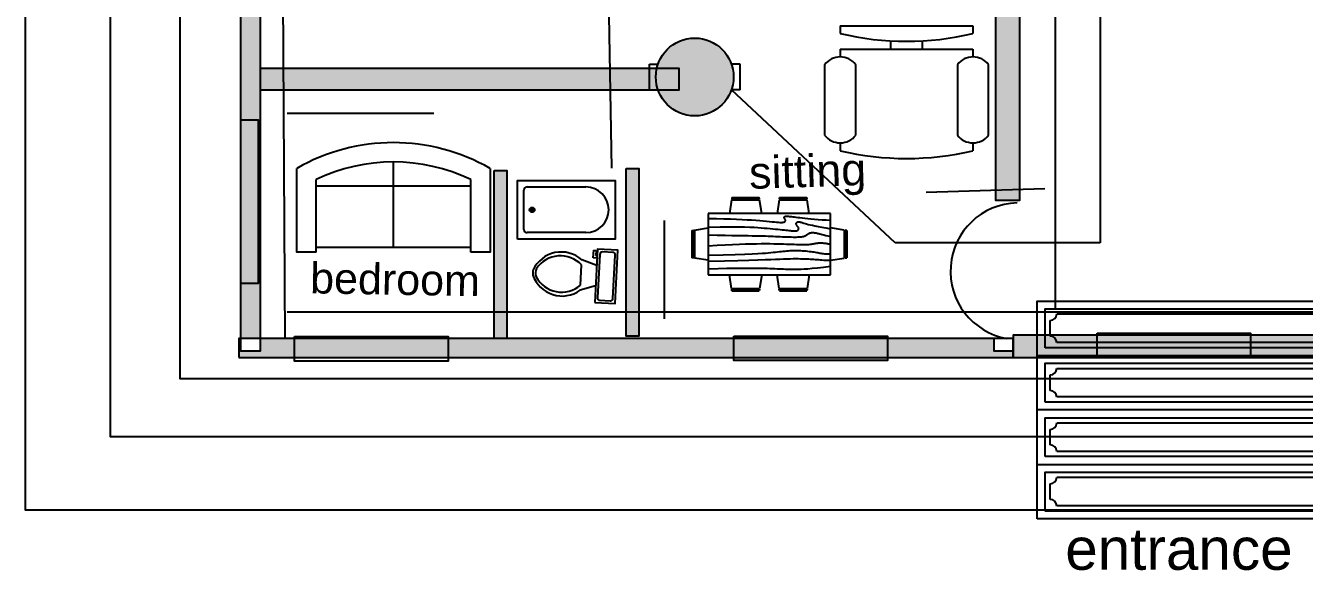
# Model space of a CAD drawing. Header units: inches. Extents: x -228269 to 13832, y -307 to 356953.
# Drawn here: x 4754 to 8290, y -307 to 1199 of the extents above; entities that cross this region are included whole.
import ezdxf

# ---------------------------------------------------------------- set-up
doc = ezdxf.new("R2010")
doc.units = ezdxf.units.IN
doc.header["$MEASUREMENT"] = 0
doc.layers.get('0').update_dxf_attribs({"color": 40})
doc.layers.get('Defpoints').update_dxf_attribs({"color": 3})
for name, color, linetype in [('blocks', 151, 'Continuous'), ('door', 7, 'Continuous'), ('elec', 1, 'Continuous'), ('water', 5, 'Continuous'), ('wifi', 40, 'Continuous'), ('window', 6, 'Continuous')]:
    doc.layers.add(name, color=color, linetype=linetype)
doc.styles.get("Standard").update_dxf_attribs({"font": 'arial.ttf'})

# ---------------------------------------------------------------- blocks, each defined once
blk = doc.blocks.new('Bath Tub - 26 x 60 in.')
for p, q in [((8, -18), (10, -18)), ((9, -17), (9, -19))]:
    blk.add_line(p, q)
blk.add_lwpolyline([(0, -36), (0, 0), (60, 0), (60, -36)], close=True)
for points in [[(4, -30), (4, -6)], [(6, -4), (42, -4)], [(42, -32), (6, -32)]]:
    blk.add_lwpolyline(points)
for radius in [1.5, 1]:
    blk.add_circle((9, -18), radius)
for centre, radius, start, end in [((5.75, -5.75), 1.77, 81.8699, 188.1301), ((42, -18), 14, 270, 90), ((5.75, -30.25), 1.77, 171.8699, 278.1301)]:
    blk.add_arc(centre, radius, start, end)
blk = doc.blocks.new('Toilet - top')
for p, q in [((9.5, -6), (9.5, -2)), ((-10, -8.5), (-8, -8.5)), ((-10, -9.5), (-10, -8.5)), ((-7, -9.5), (-10, -9.5)), ((-8, -8.5), (-8, -8)), ((-7, -8), (-7, -9.5)), ((-4, -8), (-6, -14)), ((4, -8), (6, -14)), ((4, -14), (-4, -14))]:
    blk.add_line(p, q)
blk.add_lwpolyline([(10.5, -8), (10.5, 0), (-10.5, 0), (-10.5, -8)], close=True)
for points in [[(-9.5, -2), (-9.5, -6)], [(8.5, -1), (-8.5, -1)], [(-8.5, -7), (8.5, -7)]]:
    blk.add_lwpolyline(points)
for centre, radius, start, end in [((-8.62, -1.88), 0.884, 81.8699, 188.1301), ((8.62, -1.88), 0.884, 351.8699, 98.1301), ((-8.62, -6.12), 0.884, 171.8699, 278.1301), ((8.62, -6.12), 0.884, 261.8699, 8.1301), ((3.52, -21.58), 12.17, 141.4691, 247.9714), ((4.2, -21.82), 11.33, 136.3677, 238.9468), ((-3.52, -21.58), 12.17, 292.0284, 38.5307), ((-4.2, -21.82), 11.33, 301.053, 43.6321), ((0, -27.88), 4, 245.7318, 294.2682), ((0, -29), 4, 254.8605, 285.1395)]:
    blk.add_arc(centre, radius, start, end)
blk = doc.blocks.new('Chair - Desk')
at = {"linetype": 'Continuous'}
for p, q in [((-8.5, 0), (-8.5, -1)), ((-8.5, 0), (8.5, 0)), ((8.5, 0), (8.5, -1)), ((-8.5, -3), (-8.5, -4)), ((-8.5, -3), (8.5, -3)), ((-2, -3), (-2, -1.9355)), ((2, -1.9576), (2, -3)), ((8.5, -3), (8.5, -4)), ((-10.5, -5), (-10.5, -14)), ((-6.5, -14), (-6.5, -5)), ((6.5, -5), (6.5, -14)), ((10.5, -14), (10.5, -5)), ((-8.5, -15), (-8.5, -16)), ((8.5, -15), (8.5, -16))]:
    blk.add_line(p, q, dxfattribs=at)
for centre, radius, start, end in [((0, 34.625), 36.625, 256.5803, 283.4197), ((-8.5, -6.5), 2.5, 36.8699, 143.1301), ((8.5, -6.5), 2.5, 36.8699, 143.1301), ((-8.5, -12.5), 2.5, 216.8699, 323.1301), ((8.5, -12.5), 2.5, 216.8699, 323.1301), ((0, 19.625), 36.625, 256.5803, 283.4197)]:
    blk.add_arc(centre, radius, start, end, dxfattribs=at)
blk = doc.blocks.new('Dining Set - 36 x 72 in.')
at = {"linetype": 'Continuous'}
for p, q in [((-22.2343, 26.00059), (-23.4847, 17.99762)), ((-22.2304, 26), (-5.7608, 26)), ((-22, 27.5), (-22.1562, 26.50042)), ((-5.8416, 26.5), (-22.1534, 26.5)), ((-22, 27.5), (-6, 27.5)), ((-5.8437, 26.49966), (-6, 27.5)), ((-4.5152, 17.99762), (-5.7655, 25.99926)), ((5.7657, 26.00059), (4.5153, 17.99762)), ((5.7696, 26), (22.2392, 26)), ((6, 27.5), (5.8438, 26.50042)), ((22.1584, 26.5), (5.8466, 26.5)), ((6, 27.5), (22, 27.5)), ((22.1563, 26.49966), (22, 27.5)), ((23.4848, 17.99762), (22.2345, 25.99926)), ((36, 18), (-36, 18)), ((-36, 18), (-36, -18)), ((36, -18), (36, 18)), ((-45.5, 8), (-44.5004, 8.15617)), ((-45.5, 8), (-45.5, -8)), ((-44.5, -8.15843), (-44.5, 8.15338)), ((-44.0006, 8.23428), (-35.9976, 9.48474)), ((-44, 8.23041), (-44, -8.23915)), ((44.0006, 8.23428), (35.9976, 9.48474)), ((44, 8.23041), (44, -8.23915)), ((44.5, -8.15843), (44.5, 8.15338)), ((45.5, 8), (44.5005, 8.15617)), ((45.5, 8), (45.5, -8)), ((-44.4997, -8.15631), (-45.5, -8)), ((-35.9976, -9.48476), (-43.9993, -8.2345)), ((35.9976, -9.48476), (43.9993, -8.2345)), ((44.4997, -8.15631), (45.5, -8)), ((-36, -18), (36, -18)), ((-22.2343, -26.0006), (-23.4847, -17.99762)), ((-4.5152, -17.99762), (-5.7655, -25.99928)), ((5.7657, -26.0006), (4.5153, -17.99762)), ((23.4848, -17.99762), (22.2345, -25.99928)), ((-22.2304, -26), (-5.7608, -26)), ((-22, -27.5), (-22.1562, -26.50044)), ((-5.8416, -26.5), (-22.1534, -26.5)), ((-22, -27.5), (-6, -27.5)), ((-5.8437, -26.49967), (-6, -27.5)), ((5.7696, -26), (22.2392, -26)), ((6, -27.5), (5.8438, -26.50044)), ((22.1584, -26.5), (5.8466, -26.5)), ((6, -27.5), (22, -27.5)), ((22.1563, -26.49967), (22, -27.5))]:
    blk.add_line(p, q, dxfattribs=at)
for points in [[(-36, 15), (-31.1772, 14.97754), (-26.8079, 14.91406), (-22.8538, 14.81543), (-19.276, 14.6875), (-16.0362, 14.53613), (-13.0957, 14.36718), (-10.4159, 14.18652), (-7.9583, 14), (-5.6904, 13.81315), (-3.6035, 13.63021), (-1.6954, 13.45508), (0.0365, 13.29166), (1.5945, 13.14388), (2.9811, 13.01562), (4.1988, 12.9108), (5.25, 12.83333), (6.1393, 12.78613), (6.8802, 12.76823), (7.4883, 12.77767), (7.9792, 12.8125), (8.3685, 12.87077), (8.6719, 12.95052), (8.9049, 13.0498), (9.0833, 13.16666), (9.2205, 13.29899), (9.3216, 13.44401), (9.3895, 13.59879), (9.4271, 13.76041), (9.4373, 13.92594), (9.4232, 14.09245), (9.3875, 14.257), (9.3333, 14.41666), (9.2638, 14.56917), (9.1836, 14.71484), (9.0975, 14.85465), (9.0104, 14.98958), (8.9272, 15.1206), (8.8529, 15.2487), (8.7922, 15.37483), (8.75, 15.5), (8.7305, 15.62467), (8.7344, 15.74739), (8.7617, 15.86621), (8.8125, 15.97916), (8.8867, 16.08431), (8.9844, 16.17968), (9.1055, 16.26334), (9.25, 16.33333), (9.4189, 16.38802), (9.6172, 16.42708), (9.8506, 16.45052), (10.125, 16.45833), (10.4463, 16.45052), (10.8203, 16.42708), (11.2529, 16.38802), (11.75, 16.33333), (12.3184, 16.26318), (12.9694, 16.17838), (13.7151, 16.07991), (14.5677, 15.96875), (15.5395, 15.84586), (16.6426, 15.71224), (17.8893, 15.56884), (19.2917, 15.41666), (20.859, 15.25667), (22.5879, 15.08984), (24.4721, 14.91715), (26.5052, 14.73958), (28.6809, 14.5581), (30.9929, 14.3737), (33.4347, 14.18733), (36, 14)], [(-36, 10), (-28.9766, 10.14274), (-23.1725, 10.20442), (-18.4241, 10.19775), (-14.5677, 10.13541), (-11.4399, 10.03011), (-8.877, 9.89453), (-6.7154, 9.74137), (-4.7917, 9.58333), (-2.9698, 9.43082), (-1.2246, 9.28515), (0.4415, 9.14534), (2.026, 9.01041), (3.5266, 8.87939), (4.9408, 8.7513), (6.266, 8.62516), (7.5, 8.5), (8.6411, 8.37549), (9.6914, 8.2539), (10.6538, 8.13818), (11.5312, 8.03125), (12.3267, 7.93603), (13.043, 7.85547), (13.6831, 7.79248), (14.25, 7.75), (14.7471, 7.7303), (15.1797, 7.73307), (15.5537, 7.75732), (15.875, 7.80208), (16.1494, 7.86637), (16.3828, 7.94922), (16.5811, 8.04964), (16.75, 8.16666), (16.8944, 8.29915), (17.0143, 8.44531), (17.1089, 8.60319), (17.1771, 8.77083), (17.218, 8.94629), (17.2305, 9.1276), (17.2137, 9.31282), (17.1667, 9.5), (17.0895, 9.6875), (16.987, 9.875), (16.8649, 10.0625), (16.7292, 10.25), (16.5856, 10.4375), (16.4401, 10.625), (16.2985, 10.8125), (16.1667, 11), (16.05, 11.18733), (15.9518, 11.3737), (15.8752, 11.5581), (15.8229, 11.73958), (15.798, 11.91715), (15.8034, 12.08984), (15.842, 12.25667), (15.9167, 12.41666), (16.0295, 12.56836), (16.1784, 12.70833), (16.3605, 12.83268), (16.5729, 12.9375), (16.8127, 13.01888), (17.0768, 13.07291), (17.3625, 13.0957), (17.6667, 13.08333), (17.9894, 13.03312), (18.3418, 12.94726), (18.7382, 12.82918), (19.1927, 12.68229), (19.7195, 12.51001), (20.3327, 12.31575), (21.0465, 12.10294), (21.875, 11.875), (22.8357, 11.63354), (23.959, 11.37304), (25.2786, 11.08618), (26.8282, 10.76562), (28.6414, 10.40405), (30.752, 9.99414), (33.1936, 9.52856), (36, 9)], [(-36, 5.5), (-30.7157, 5.3348), (-26.069, 5.20963), (-21.9946, 5.11767), (-18.4271, 5.05208), (-15.3009, 5.00602), (-12.5508, 4.97265), (-10.1112, 4.94515), (-7.9167, 4.91666), (-5.909, 4.88167), (-4.0586, 4.83984), (-2.3429, 4.79215), (-0.7396, 4.73958), (0.7739, 4.6831), (2.22, 4.6237), (3.6213, 4.56233), (5, 4.5), (6.373, 4.43782), (7.7344, 4.3776), (9.0723, 4.32129), (10.375, 4.27083), (11.6309, 4.22819), (12.8281, 4.19531), (13.9551, 4.17415), (15, 4.16666), (15.954, 4.17448), (16.819, 4.19791), (17.6001, 4.23698), (18.3021, 4.29166), (18.9299, 4.36198), (19.4883, 4.44791), (19.9823, 4.54948), (20.4167, 4.66666), (20.7969, 4.79899), (21.1302, 4.94401), (21.4245, 5.09879), (21.6875, 5.26041), (21.9271, 5.42594), (22.1511, 5.59245), (22.3672, 5.757), (22.5834, 5.91666), (22.8065, 6.06868), (23.0404, 6.21093), (23.2879, 6.34147), (23.5521, 6.45833), (23.8358, 6.55957), (24.142, 6.64323), (24.4735, 6.70735), (24.8334, 6.75), (25.2235, 6.76969), (25.642, 6.76692), (26.0858, 6.74267), (26.5521, 6.69791), (27.0379, 6.63362), (27.5404, 6.55078), (28.0565, 6.45036), (28.5834, 6.33333), (29.1242, 6.19987), (29.7071, 6.04687), (30.3661, 5.87044), (31.1354, 5.66666), (32.0493, 5.43164), (33.142, 5.16146), (34.4475, 4.85221), (36, 4.5)], [(-36, -1), (-30.7915, -0.6591), (-26.0195, -0.38216), (-21.6519, -0.16284), (-17.6563, 0.00521), (-14.0005, 0.12833), (-10.6523, 0.21289), (-7.5796, 0.26522), (-4.75, 0.29166), (-2.134, 0.29793), (0.2878, 0.28711), (2.5317, 0.26163), (4.6146, 0.22396), (6.5529, 0.17651), (8.3633, 0.12174), (10.0623, 0.06209), (11.6667, 0), (13.1899, -0.06201), (14.6341, -0.1211), (15.9982, -0.17432), (17.2813, -0.21875), (18.4823, -0.25147), (19.6003, -0.26953), (20.6343, -0.27002), (21.5834, -0.25), (22.4481, -0.20768), (23.2357, -0.14584), (23.9549, -0.06836), (24.6146, 0.02083), (25.2235, 0.11784), (25.7904, 0.21875), (26.3241, 0.31966), (26.8334, 0.41666), (27.3265, 0.50618), (27.8099, 0.58593), (28.2894, 0.65397), (28.7709, 0.70833), (29.2601, 0.74707), (29.763, 0.76823), (30.2855, 0.76985), (30.8334, 0.75), (31.4088, 0.70784), (31.9994, 0.64713), (32.589, 0.57275), (33.1615, 0.48958), (33.7008, 0.4025), (34.1908, 0.3164), (34.6153, 0.23616), (34.9584, 0.16666), (35.2099, 0.11165), (35.3848, 0.07031), (35.504, 0.04069), (35.5886, 0.02083), (35.6594, 0.00879), (35.7377, 0.0026), (35.8442, 0.00032), (36, 0)], [(-36, -6.5), (-27.1843, -6.31267), (-20.084, -6.1263), (-14.469, -5.9419), (-10.1094, -5.76042), (-6.7752, -5.58285), (-4.2363, -5.41016), (-2.2629, -5.24333), (-0.625, -5.08334), (0.8708, -4.93099), (2.2715, -4.78646), (3.5872, -4.64974), (4.8281, -4.52084), (6.0046, -4.39974), (7.127, -4.28646), (8.2053, -4.18099), (9.25, -4.08334), (10.2705, -3.99382), (11.2734, -3.91407), (12.2647, -3.84603), (13.25, -3.79167), (14.2354, -3.75293), (15.2266, -3.73177), (16.2295, -3.73015), (17.25, -3.75), (18.2912, -3.79248), (19.3451, -3.85547), (20.4009, -3.93604), (21.4479, -4.03125), (22.4754, -4.13819), (23.4727, -4.25391), (24.4289, -4.37549), (25.3334, -4.5), (26.1785, -4.62492), (26.9694, -4.74935), (27.7145, -4.87281), (28.4219, -4.99479), (29.1, -5.11483), (29.7572, -5.23242), (30.4016, -5.34709), (31.0417, -5.45834), (31.6837, -5.56437), (32.3262, -5.65821), (32.9658, -5.73153), (33.599, -5.77604), (34.2224, -5.78345), (34.8327, -5.74545), (35.4264, -5.65373), (36, -5.5)], [(-36, -10), (-26.4022, -9.81299), (-18.4675, -9.62891), (-11.9839, -9.45069), (-6.7396, -9.28125), (-2.5226, -9.12354), (0.8789, -8.98047), (3.6769, -8.85498), (6.0833, -8.75), (8.2767, -8.66765), (10.3021, -8.60677), (12.1712, -8.56543), (13.8958, -8.54167), (15.4876, -8.53353), (16.9583, -8.53907), (18.3197, -8.55632), (19.5834, -8.58334), (20.7616, -8.61841), (21.8685, -8.66081), (22.9188, -8.71004), (23.9271, -8.76563), (24.9081, -8.82707), (25.8763, -8.89388), (26.8465, -8.96558), (27.8334, -9.04167), (28.8474, -9.12118), (29.8828, -9.20117), (30.93, -9.27824), (31.9792, -9.34896), (33.0205, -9.40991), (34.0443, -9.45768), (35.0407, -9.48885), (36, -9.5)], [(-36, -14.5), (-30.0881, -14.33513), (-25.0332, -14.21224), (-20.7312, -14.12647), (-17.0781, -14.07292), (-13.97, -14.04671), (-11.3027, -14.04297), (-8.9724, -14.05681), (-6.875, -14.08334), (-4.9224, -14.11833), (-3.0905, -14.16016), (-1.3709, -14.20785), (0.2448, -14.26042), (1.7647, -14.3169), (3.1973, -14.3763), (4.5507, -14.43767), (5.8333, -14.5), (7.0554, -14.5621), (8.235, -14.62175), (9.3922, -14.67652), (10.5469, -14.72396), (11.7192, -14.76164), (12.929, -14.78711), (14.1965, -14.79794), (15.5417, -14.79167), (16.9933, -14.76424), (18.6152, -14.70508), (20.4804, -14.60197), (22.6615, -14.44271), (25.2312, -14.21509), (28.2624, -13.9069), (31.8277, -13.50594), (36, -13)]]:
    blk.add_lwpolyline(points, dxfattribs=at)
blk = doc.blocks.new('Sofa - Roundback Loveseat 5 ft.')
at = {"linetype": 'Continuous'}
for p, q in [((0, -32.44198), (0, -5.99998)), ((-24, -33.99998), (-24, -11.46958)), ((24.00004, -33.99998), (24.00004, -11.46958)), ((-23.9998, -13.38178), (23.99986, -13.38178)), ((-24, -32.44198), (24.00004, -32.44198))]:
    blk.add_line(p, q, dxfattribs=at)
for points in [[(-24, -33.99998), (-30, -33.99998), (-30, -7.99998)], [(30.00004, -7.99998), (30.00004, -33.99998), (24.00004, -33.99998)]]:
    blk.add_lwpolyline(points, dxfattribs=at)
for centre, radius, start, end in [((0, -60.24998), 60.24998, 60.13715, 119.8628), ((0, -61.38438), 55.38444, 64.32083, 115.6792)]:
    blk.add_arc(centre, radius, start, end, dxfattribs=at)
blk = doc.blocks.new('Garage Door - Paneled 10 ft.')
for p, q in [((0, 63), (120, 63)), ((120, 42), (0, 42)), ((0, 21), (120, 21))]:
    blk.add_line(p, q)
for points in [[(0, 0), (0, 84), (120, 84), (120, 0)], [(3, 66), (3, 81), (117, 81), (117, 66)], [(3, 45), (3, 60), (117, 60), (117, 45)], [(3, 24), (3, 39), (117, 39), (117, 24)], [(3, 3), (3, 18), (117, 18), (117, 3)]]:
    blk.add_lwpolyline(points, close=True)
for points in [[(7.5, 79), (112.5, 79)], [(5, 70.5), (5, 76.5)], [(115, 76.5), (115, 70.5)], [(112.5, 68), (7.5, 68)], [(5, 49.5), (5, 55.5)], [(7.5, 58), (112.5, 58)], [(115, 55.5), (115, 49.5)], [(112.5, 47), (7.5, 47)], [(7.5, 37), (112.5, 37)], [(5, 28.5), (5, 34.5)], [(115, 34.5), (115, 28.5)], [(112.5, 26), (7.5, 26)], [(7.5, 16), (112.5, 16)], [(5, 7.5), (5, 13.5)], [(115, 13.5), (115, 7.5)], [(112.5, 5), (7.5, 5)]]:
    blk.add_lwpolyline(points)
for centre, start, end in [((4.9375, 79.0625), 271.3972, 358.6028), ((115.0625, 79.0625), 181.3972, 268.6028), ((4.9375, 67.9375), 1.397181, 88.60282), ((115.0625, 67.9375), 91.39719, 178.6028), ((4.9375, 58.0625), 271.3972, 358.6028), ((115.0625, 58.0625), 181.3972, 268.6028), ((4.9375, 46.9375), 1.397181, 88.60282), ((115.0625, 46.9375), 91.39719, 178.6028), ((4.9375, 37.0625), 271.3972, 358.6028), ((115.0625, 37.0625), 181.3972, 268.6028), ((4.9375, 25.9375), 1.397181, 88.60282), ((115.0625, 25.9375), 91.39719, 178.6028), ((4.9375, 16.0625), 271.3972, 358.6028), ((115.0625, 16.0625), 181.3972, 268.6028), ((4.9375, 4.9375), 1.397181, 88.60282), ((115.0625, 4.9375), 91.39719, 178.6028)]:
    blk.add_arc(centre, 2.5633, start, end)
blk = doc.blocks.new('Motor')
at = {"color": 7}
for p, q in [((0, 0.05), (0.034229, 0.05)), ((0, -0.05), (0, 0.05)), ((0.350001, 0.05), (0.316772, 0.05)), ((0.350001, -0.05), (0.350001, 0.05)), ((0, -0.05), (0.034229, -0.05)), ((0.350001, -0.05), (0.316772, -0.05))]:
    blk.add_line(p, q, dxfattribs=at)
blk.add_circle((0.175001, 0), 0.15, dxfattribs=at)

msp = doc.modelspace()

# ---------------------------------------------------------------- hatches: boundary and pattern name
h = msp.add_hatch()
h.set_pattern_fill('ANSI31', color=256)
h.paths.add_polyline_path([(6513.4, 2766.6), (6513.9, 2766.6), (6561.6, 2764.5), (6561.6, 2705.8), (6510.2, 2705.8, 0.888912), (6722.3, 2730.8, 0.843039)])
h.paths.add_polyline_path([(6499.5, 1080.8), (6561.6, 1080.8), (6561.6, 1022), (6502.9, 1022, 0.845131), (6712, 1057.3, 0.895822)])
h.paths.add_polyline_path([(9389.3, 1112.7), (9424.4, 1112.7), (9424.4, 1201.4, 0.5789), (9262.7, 1108.6, 0.5789), (9424.4, 1015.7), (9424.4, 1053.9), (9389.3, 1053.9)])
h.paths.add_polyline_path([(9389.3, 2796.5), (9447.9, 2796.5), (9447.1, 2843.7, 0.590011), (9282.3, 2752.7, 0.085164), (9288.5, 2716.8), (9288.9, 2716.8), (9288.6, 2716.5, 0.490724), (9450.3, 2663.7), (9449, 2737.7), (9389.3, 2737.7)])
at = {"layer": 'blocks'}
h = msp.add_hatch(color=256, dxfattribs=at)
h.dxf.hatch_style = 1
h.paths.add_polyline_path([(7491.2, 3716.5), (5979.5, 3716.5), (5979.5, 3663.6), (6225.8, 3663.6), (6225.8, 3663.6), (6278.8, 3663.6), (6608.7, 3663.6), (6608.7, 3669.5), (6661.6, 3669.5), (6809.2, 3668.4), (6809.2, 3703.4), (7195.1, 3703.4), (7195.1, 3663.6), (7491.2, 3663.6)])
h.paths.add_polyline_path([(10548.4, 2027.7), (8518.5, 2027.7), (8518.5, 1989.3), (9341.8, 1989.3), (9341.8, 1989.3), (9394.8, 1989.3), (9724.7, 1989.3), (9724.7, 1995.2), (9777.6, 1995.2), (10548.4, 1989.7)])
h.paths.add_polyline_path([(9755.2, 2507.2), (9719.9, 2507.2), (9719.9, 2043), (9755.2, 2043)])
h.paths.add_polyline_path([(9391, 2501.4), (9355.7, 2501.4), (9355.7, 2042.2), (9391, 2042.2)])
h.paths.add_polyline_path([(10548.4, 2796.5), (9389.3, 2796.5), (9389.3, 2737.7), (10548.4, 2737.7)])
h.paths.add_polyline_path([(10601.3, 3673.1), (10548.4, 3673.1), (10548.4, 2042.2), (10601.3, 2042.2)])
h.paths.add_polyline_path([(10601.3, 1974.8), (10548.4, 1974.8), (10548.4, 343.9), (10601.3, 343.9)])
h.paths.add_polyline_path([(9777.6, 1974.8), (9724.7, 1974.8), (9724.7, 1366.4), (9777.6, 1366.4)])
h.paths.add_polyline_path([(9394.8, 1974.8), (9341.8, 1974.8), (9341.8, 1360.5), (9394.8, 1360.5)])
h.paths.add_polyline_path([(8526.4, 1969), (8458.9, 1969), (8458.9, 687.5), (8526.4, 687.5)])
h.paths.add_polyline_path([(10548.4, 1112.7), (9389.3, 1112.7), (9389.3, 1053.9), (10548.4, 1053.9)])
h.paths.add_polyline_path([(9048.4, 1280.7), (8530.6, 1280.7), (8530.6, 1221.9), (9048.4, 1221.9)])
h.paths.add_polyline_path([(9391, 817.6), (9355.7, 817.6), (9355.7, 353.4), (9391, 353.4)])
h.paths.add_polyline_path([(9755.2, 823.5), (9719.9, 823.5), (9719.9, 359.3), (9755.2, 359.3)])
h.paths.add_polyline_path([(10548.4, 343.9), (8518.5, 343.9), (8518.5, 308.7), (8459.7, 308.7), (8459.7, 291), (10601.3, 291), (10601.3, 308.7), (10548.4, 308.7)])
h.paths.add_polyline_path([(10601.3, 343.9), (10548.4, 343.9), (10548.4, 308.7), (10601.3, 308.7)], flags=17)
h.paths.add_polyline_path([(7485.3, 299.2), (7432.4, 299.2), (7432.4, 334.5), (5402.5, 334.5), (5402.5, 299.2), (5343.7, 299.2), (5343.7, 281.6), (7485.3, 281.6)])
h.paths.add_polyline_path([(10607.2, 3725.9), (8465.6, 3725.9), (8465.6, 3673.1), (9341.8, 3673.1), (9341.8, 3673.1), (9394.8, 3673.1), (9724.7, 3673.1), (9724.7, 3678.9), (9777.6, 3678.9), (10607.2, 3673.1)])
h.paths.add_polyline_path([(9777.6, 3673.1), (9724.7, 3673.1), (9724.7, 3050.2), (9777.6, 3050.2)])
h.paths.add_polyline_path([(5402.5, 2705.8), (5402.5, 2705.8), (5402.5, 2764.5), (5402.5, 3663.6), (5349.6, 3663.6), (5349.6, 2032.7), (5402.5, 2032.7)])
h.paths.add_polyline_path([(5574.3, 3716.5), (5349.6, 3716.5), (5349.6, 3663.6), (5574.3, 3663.6)])
h.paths.add_polyline_path([(6561.6, 2764.5), (5402.5, 2764.5), (5402.5, 2705.8), (6561.6, 2705.8)])
h.paths.add_polyline_path([(6661.6, 3663.6), (6608.7, 3663.6), (6608.7, 3040.7), (6661.6, 3040.7)])
h.paths.add_polyline_path([(6278.8, 3663.6), (6225.8, 3663.6), (6225.8, 3034.8), (6278.8, 3034.8)])
h.paths.add_polyline_path([(6085, 2482.5), (6049.7, 2482.5), (6049.7, 2032.7), (6085, 2032.7)])
h.paths.add_polyline_path([(6449.8, 2488.3), (6414.5, 2488.3), (6414.5, 2032.7), (6449.8, 2032.7)])
h.paths.add_polyline_path([(9394.8, 3673.1), (9341.8, 3673.1), (9341.8, 3044.3), (9394.8, 3044.3)])
h.paths.add_polyline_path([(8526.4, 3655.2), (8458.9, 3655.2), (8458.9, 2373.7), (8526.4, 2373.7)])
h.paths.add_polyline_path([(9048.4, 2964.5), (8530.6, 2964.5), (8530.6, 2905.7), (9048.4, 2905.7)])
h.paths.add_polyline_path([(7513.5, 3673.1), (7491.2, 3673.1), (7491.2, 3663.6), (7445.9, 3663.6), (7445.9, 2393), (7513.5, 2393)])
h.paths.add_polyline_path([(7432.4, 2999.6), (6920.5, 2999.6), (6920.5, 2940.8), (7432.4, 2940.8)])
h.paths.add_polyline_path([(7432.4, 2018.2), (5402.5, 2018.2), (5402.5, 1979.8), (6225.8, 1979.8), (6225.8, 1979.8), (6278.8, 1979.8), (6608.7, 1979.8), (6608.7, 1985.7), (6661.6, 1985.7), (7432.4, 1980.3)])
h.paths.add_polyline_path([(6661.6, 1965.3), (6608.7, 1965.3), (6608.7, 1356.9), (6661.6, 1356.9)])
h.paths.add_polyline_path([(6278.8, 1965.3), (6225.8, 1965.3), (6225.8, 1351.1), (6278.8, 1351.1)])
h.paths.add_polyline_path([(6561.6, 1080.8), (5402.5, 1080.8), (5402.5, 1022), (6561.6, 1022)])
h.paths.add_polyline_path([(6085, 798.7), (6049.7, 798.7), (6049.7, 334.5), (6085, 334.5)])
h.paths.add_polyline_path([(6449.8, 804.6), (6414.5, 804.6), (6414.5, 340.3), (6449.8, 340.3)])
h.paths.add_polyline_path([(5402.5, 1080.8), (5402.5, 1965.3), (5349.6, 1965.3), (5349.6, 334.5), (5402.5, 334.5), (5402.5, 1022), (5402.5, 1022)])
h.paths.add_polyline_path([(7503.8, 1997.9), (7491.2, 1997.9), (7491.2, 1979.8), (7485.3, 1965.3), (7436.3, 1965.3), (7436.3, 1315.8), (7438.3, 1315.8), (7438.3, 1257.1), (7436.3, 716.4), (7503.8, 716.4)])
h.paths.add_polyline_path([(7432.4, 1315.8), (6920.5, 1315.8), (6920.5, 1257.1), (7432.4, 1257.1)])
h.paths.add_polyline_path([(5402.5, 334.5), (5349.6, 334.5), (5349.6, 299.2), (5402.5, 299.2)], flags=0)
h = msp.add_hatch(color=256, dxfattribs=at)
h.dxf.hatch_style = 1
h.paths.add_polyline_path([(8465.6, 3716.5), (7491.2, 3716.5), (7491.2, 3673.1), (8465.6, 3673.1)])
h.paths.add_polyline_path([(8459.7, 343.9), (7485.3, 343.9), (7485.3, 299.2), (7485.3, 281.6), (8459.7, 281.6)])
at = {"layer": 'window'}
h = msp.add_hatch(color=256, dxfattribs=at)
h.dxf.hatch_style = 1
h.paths.add_polyline_path([(5352.4, 2942.2), (5400.6, 2942.2), (5400.6, 3395.1), (5352.4, 3395.1)])
h.paths.add_polyline_path([(5349.6, 2181), (5397.8, 2181), (5397.8, 2633.9), (5349.6, 2633.9)])
h.paths.add_polyline_path([(5397.8, 1787.1), (5349.6, 1787.1), (5349.6, 1334.3), (5397.8, 1334.3)])
h.paths.add_polyline_path([(5397.8, 939.2), (5349.6, 939.2), (5349.6, 486.3), (5397.8, 486.3)])
h.paths.add_polyline_path([(8141.4, 281.6), (8141.4, 343.9), (7716.9, 343.9), (7716.9, 281.6)])
h.paths.add_polyline_path([(9230.7, 291), (9230.7, 343.9), (8806.2, 343.9), (8806.2, 291)])
h.paths.add_polyline_path([(9983.9, 343.9), (9983.9, 291), (10408.4, 291), (10408.4, 343.9)])
h.paths.add_polyline_path([(10567.7, 491.7), (10601.3, 491.7), (10601.3, 944.6), (10567.7, 944.6)])
h.paths.add_polyline_path([(10601.3, 2609.1), (10558, 2609.1), (10558, 2156.2), (10601.3, 2156.2)])
h.paths.add_polyline_path([(10567.7, 1334.1), (10615.9, 1334.1), (10615.9, 1787), (10567.7, 1787)])
h.paths.add_polyline_path([(10601.3, 3528.5), (10558, 3528.5), (10558, 3075.6), (10601.3, 3075.6)])
h.paths.add_polyline_path([(10362, 3673.1), (10362, 3725.9), (9937.5, 3725.9), (9937.5, 3673.1)])
h.paths.add_polyline_path([(8668.2, 3725.9), (8668.2, 3673.1), (9092.7, 3673.1), (9092.7, 3725.9)])
h.paths.add_polyline_path([(8285.3, 3673.1), (8285.3, 3716.5), (7860.8, 3716.5), (7860.8, 3673.1)])
h = msp.add_hatch(color=256, dxfattribs=at)
h.dxf.hatch_style = 1
h.paths.add_polyline_path([(5922.5, 334.5), (5498.1, 334.5), (5498.1, 281.6), (5922.5, 281.6)])
h = msp.add_hatch(color=256, dxfattribs=at)
h.dxf.hatch_style = 1
h.paths.add_polyline_path([(6712.7, 340.6), (6712.7, 273.1), (7137.2, 273.1), (7137.2, 340.6)])

# ---------------------------------------------------------------- linework, layer by layer
at = {"layer": 'blocks'}
for points in [[(4754.2, 4189.9), (11204.3, 4189.9), (11204.3, -140.3), (4754.2, -140.3)], [(4989.2, 4008.6), (11001.4, 4008.6), (11001.4, 62.4), (4989.2, 62.4)], [(5181.4, 3780.5), (10777.1, 3780.5), (10777.1, 222.4), (5181.4, 222.4)], [(7503.8, 1997.9), (7436.3, 1997.9), (7436.3, 716.4), (7503.8, 716.4)], [(5349.6, 1979.8), (5402.5, 1979.8), (5402.5, 299.2), (5349.6, 299.2)], [(5402.5, 1022), (6561.6, 1022), (6561.6, 1080.8), (5402.5, 1080.8)], [(6049.7, 798.7), (6085, 798.7), (6085, 334.5), (6049.7, 334.5)], [(6414.5, 804.6), (6449.8, 804.6), (6449.8, 340.3), (6414.5, 340.3)], [(5343.7, 281.6), (7485.3, 281.6), (7485.3, 334.5), (5343.7, 334.5)], [(7485.3, 281.6), (8459.7, 281.6), (8459.7, 343.9), (7485.3, 343.9)]]:
    msp.add_lwpolyline(points, close=True, dxfattribs=at)
msp.add_lwpolyline([(7485.3, 343.9), (7485.3, 299.2), (7432.4, 299.2), (7432.4, 334.5)], dxfattribs=at)
at = {"layer": 'door'}
msp.add_arc((7500.6, 520.4), 188.9, 91.4972, 259.9243, dxfattribs=at)
at = {"layer": 'elec'}
for p, q in [((5451.8, 3656.3), (5471.1, 332)), ((7601, 3271.5), (7601, 419.4)), ((5477.8, 957.3), (5883, 957.3)), ((7244.2, 739), (7572.2, 748.6)), ((6519.7, 660.5), (6519.7, 388.8)), ((5477.8, 408), (10475.3, 408))]:
    msp.add_line(p, q, dxfattribs=at)
at = {"layer": 'water'}
msp.add_line((6375.2, 805.1), (6365.3, 1358.2), dxfattribs=at)
at = {"layer": 'wifi'}
for p, q in [((7725.9, 2155.5), (7725.9, 598.6)), ((7158.5, 598.6), (6705.8, 1021.5)), ((7725.9, 598.6), (7158.5, 598.6))]:
    msp.add_line(p, q, dxfattribs=at)
at = {"layer": 'window'}
for points in [[(5349.6, 939.2), (5397.8, 939.2), (5397.8, 486.3), (5349.6, 486.3)], [(5498.1, 339.4), (5922.5, 339.4), (5922.5, 271.9), (5498.1, 271.9)], [(6712.7, 340.6), (7137.2, 340.6), (7137.2, 273.1), (6712.7, 273.1)], [(7716.9, 349), (8141.4, 349), (8141.4, 281.6), (7716.9, 281.6)]]:
    msp.add_lwpolyline(points, close=True, dxfattribs=at)

# ---------------------------------------------------------------- block references
at = {"layer": 'blocks', "xscale": 7.168603423786045, "yscale": 7.168603423786045, "zscale": 7.168603423786045}
msp.add_blockref('Garage Door - Paneled 10 ft.', (7551.7, -164.3), dxfattribs=at)
at = {"layer": 'door'}
for name, p, xscale, yscale, zscale in [('Chair - Desk', (7190.3, 1199.2), 21.6007445869595, 21.6007445869595, 21.6007445869595), ('Sofa - Roundback Loveseat 5 ft.', (5771.2, 875.9), 8.908851546879008, 8.908851546879008, 8.908851546879008), ('Bath Tub - 26 x 60 in.', (6114.2, 771.2), 4.5080989839544, 4.5080989839544, 4.5080989839544), ('Dining Set - 36 x 72 in.', (6810.9, 595.2), 4.702195563155919, 4.702195563155919, 4.702195563155919)]:
    msp.add_blockref(name, p, dxfattribs=dict(at, xscale=xscale, yscale=yscale, zscale=zscale))
at = {"layer": 'door', "xscale": 7.032065495366445, "yscale": 7.032065495366445, "zscale": 7.032065495366445, "rotation": 266.9995773916292}
msp.add_blockref('Toilet - top', (6388.2, 504.6), dxfattribs=at)
at = {"layer": 'wifi', "xscale": 716.7822494362784, "yscale": 716.7822494362784, "zscale": 716.7822494362784}
msp.add_blockref('Motor', (6479, 1057.3), dxfattribs=at)

# ---------------------------------------------------------------- texts
at = {"layer": 'Defpoints'}
for s, height, rotation, p in [('sitting', 88.7, 1.8453, (6756.2, 747.9)), ('bedroom', 85.14, 359.0135, (5540.5, 459.3))]:
    msp.add_text(s, height=height, rotation=rotation, dxfattribs=at).set_placement(p)
msp.add_text('entrance', height=115.65, dxfattribs=at).set_placement((7629.1, -305.3))

doc.saveas('drawing.dxf')
